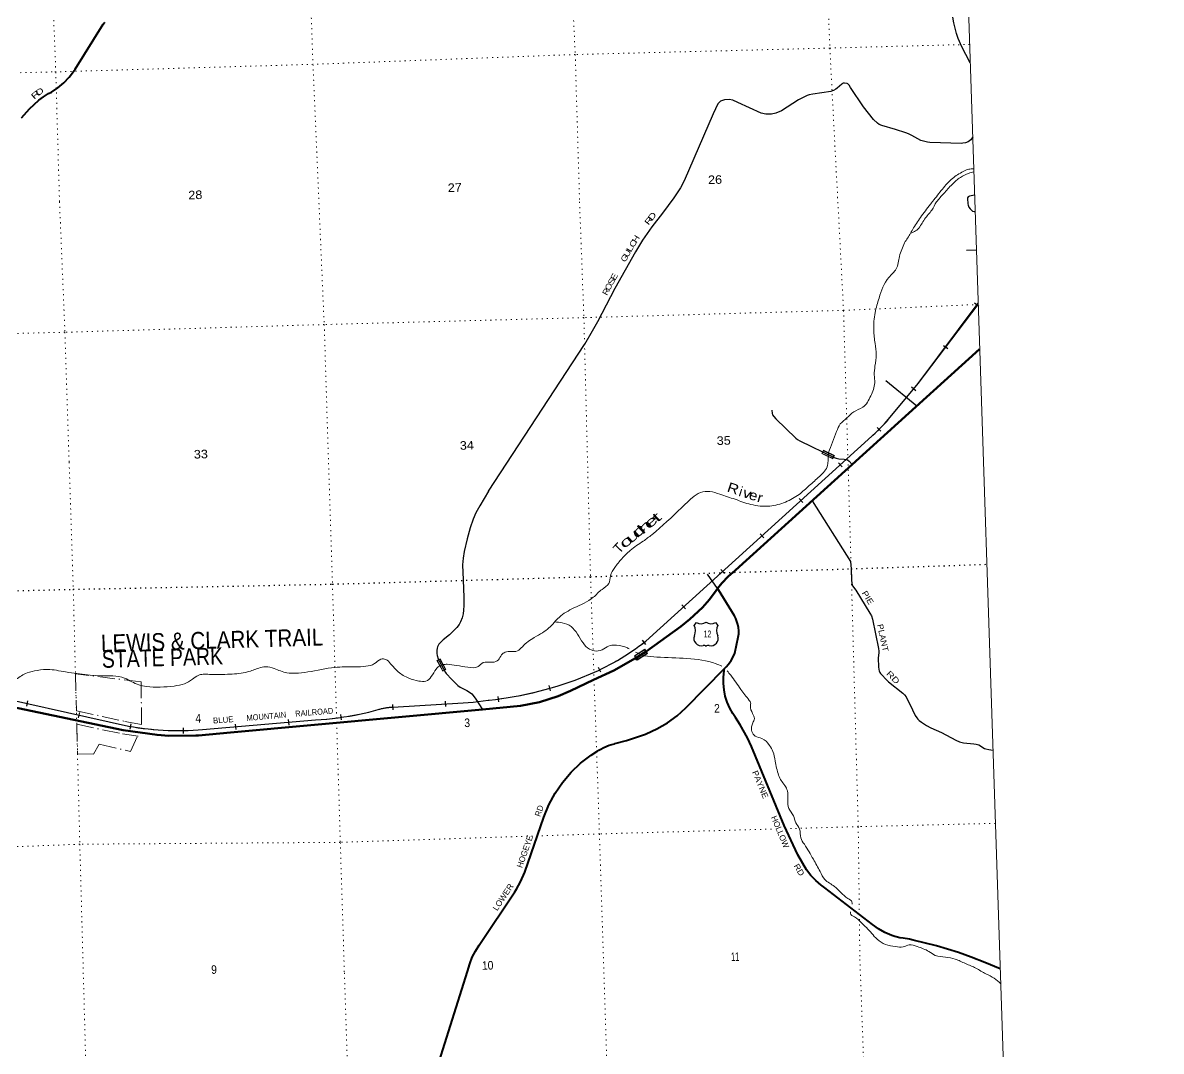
# Model space of a CAD drawing. Header units: feet. Extents: x 505285 to 763886, y -543582 to -353855.
# Drawn here: x 740638 to 763886, y -438689 to -417689 of the extents above; entities that cross this region are included whole.
import ezdxf
from ezdxf.enums import TextEntityAlignment as Align

# ---------------------------------------------------------------- set-up
doc = ezdxf.new("R2010")
doc.units = ezdxf.units.FT
doc.header["$LTSCALE"] = 70
doc.header["$PDMODE"] = 32
doc.header["$PDSIZE"] = 35
doc.linetypes.add('DOT_DASHED', pattern=[7.7, 5, -1.2, 0.3, -1.2])
doc.linetypes.add('DOTTED', pattern=[1.5, 0.3, -1.2])
for name, color, linetype, lineweight in [('16', 7, 'Continuous', 25), ('20', 7, 'Continuous', 70), ('26', 7, 'Continuous', 40), ('27', 7, 'Continuous', 13), ('29', 7, 'Continuous', 25), ('30', 7, 'Continuous', 13), ('31', 7, 'Continuous', 13), ('34', 7, 'Continuous', 25), ('39', 7, 'Continuous', 13), ('4', 7, 'Continuous', 13), ('44', 7, 'DOT_DASHED', 13), ('57', 7, 'Continuous', 13), ('6', 7, 'DOTTED', 25), ('7', 7, 'DOTTED', 13)]:
    doc.layers.add(name, color=color, linetype=linetype, lineweight=lineweight)
doc.layers.add('41', color=7, linetype='Continuous')
doc.layers.add('55', color=7, linetype='Continuous')

msp = doc.modelspace()

# ---------------------------------------------------------------- linework, layer by layer
at = {"layer": '16'}
for p, q in [((754347.75, -429993.28), (754399.06, -429934.52)), ((754590.82, -429928.55), (754590.54, -429928.75)), ((754782.91, -429934.43), (754834.3, -429993.28))]:
    msp.add_line(p, q, dxfattribs=at)
for centre, radius, start, end in [((754154.77, -430103.91), 222.05, 332.97043, 29.75871), ((754490.14, -429776.86), 182.07, 239.97227, 303.45418), ((754691.92, -429777.36), 181.52, 236.33975, 300.08743), ((754691.91, -429776.86), 182.07, 236.54582, 236.59441), ((755027.27, -430103.91), 222.05, 150.24129, 207.02957), ((754493.96, -430258.81), 151.42, 159.09177, 283.81923), ((754688.08, -430258.81), 151.42, 256.18077, 20.90823)]:
    msp.add_arc(centre, radius, start, end, dxfattribs=at)
for centre, major_axis, start_param, end_param in [((754549.3, -430457.63), (-19.56, 51.67), 4.95877769, 6.28318531), ((754632.75, -430457.63), (19.56, 51.67), 0, 1.32637542)]:
    msp.add_ellipse(centre, major_axis=major_axis, ratio=0.929097, start_param=start_param, end_param=end_param, dxfattribs=at)
at = {"layer": '20'}
for points in [[(754827.65, -429242.25), (754913.64, -429131.52), (755044.49, -428995.23), (755144.91, -428909.31), (755170.11, -428887.75), (755194.91, -428865.29), (760178.34, -424351.85)], [(750029.19, -431710.3), (750799.39, -431639.41), (751188.87, -431559.32), (751567.85, -431438.96), (751822.03, -431332.65), (751980.57, -431258.62), (752294.24, -431108.75), (752704.76, -430912.98), (753148.62, -430664.46), (753365.83, -430528.73), (754078.91, -430016.4), (754257.05, -429869.41), (754516.62, -429626.94), (754662.55, -429465.53), (754797.76, -429280.74), (754827.65, -429242.25)], [(733631.47, -432859.06), (733747.63, -432764.73), (733952.46, -432616.24), (734316.67, -432400.49), (734701.45, -432224), (735102.56, -432088.7), (735510.79, -431996.89), (736922.68, -431790), (738879.07, -431503.33), (739039.05, -431479.89), (739243.9, -431466.17), (739460.99, -431473.76), (739676.1, -431504.01), (740254.6, -431625.44), (742690.91, -432136.82), (743380.47, -432231.67), (743624.19, -432247.77), (744169.34, -432244.25), (744225.25, -432240.66), (744881.49, -432184.13), (750029.19, -431710.3)]]:
    msp.add_lwpolyline(points, dxfattribs=at)
at = {"layer": '26'}
for points in [[(740610.21, -419629.57), (740773.81, -419447.73), (740966.28, -419270.82), (741060.53, -419198.04), (741161.86, -419135.51), (741225.7, -419103.16), (741355.46, -419014.79), (741475.28, -418913.34), (741583.83, -418799.92), (741670.99, -418687.33), (741689.21, -418662.26), (741704.86, -418637.33), (742281.75, -417718.42), (742313.7, -417675.73)], [(754968.31, -430876.55), (755002.5, -430841.76), (755051.08, -430784.81), (755100.66, -430713.7), (755142.52, -430637.79), (755176.23, -430557.92), (755249.12, -430234.88), (755257.25, -430169.72), (755258.53, -430104.06), (755252.94, -430038.63), (755240.54, -429974.15), (755221.47, -429911.31), (755195.93, -429850.82), (755168.83, -429800.86), (754843.46, -429268.14), (754827.65, -429242.25)], [(749023.38, -439266.91), (749719.78, -437063.71), (749767.39, -436903.85), (749816.81, -436770.44), (749879.91, -436642.93), (749955.99, -436522.71), (749971.19, -436501.69), (750683.53, -435434.32), (750718.31, -435382.23), (750803.63, -435227.82), (750888.22, -435032.67), (751275.7, -433910.09), (751378.38, -433660.02), (751506.64, -433422.06), (751659.07, -433198.81), (751834, -432992.71), (752029.51, -432806.03), (752243.47, -432640.81), (752378.21, -432554.73), (752403.17, -432538.78), (752428.21, -432525.35), (752504.1, -432484.65), (752610.09, -432441.38), (752720.02, -432409.43), (752730.25, -432407.08), (752964.04, -432345.9), (753356.1, -432211.93), (753364.95, -432208.54), (753588.91, -432108.58), (753801.19, -431985.76), (753999.47, -431841.43), (754181.57, -431677.16), (754968.31, -430876.55)], [(760596.21, -437005.12), (760281.75, -436874.5), (760006.12, -436766.99), (759748.15, -436676), (759299.82, -436535.97), (758822.96, -436422.33), (758742.24, -436402.3), (758619.25, -436382.99), (758545.67, -436371.92), (758473.58, -436354.23), (758448.71, -436348.13), (758423.58, -436339.46), (758383.1, -436325.49), (758244.18, -436265.34), (758112.3, -436190.99), (757989.09, -436103.71), (757019.5, -435352.7), (756963.55, -435312.24), (756941.86, -435296.24), (756831.61, -435203.84), (756731.62, -435100.41), (756642.99, -434987.11), (756462.45, -434675.75), (756187.36, -434078.81), (755516.85, -432463.67), (755434.5, -432286.59), (755285.38, -432027.26), (755191.01, -431874.91), (755140.85, -431794.71), (755076.35, -431681.59), (755024.02, -431562.36), (754984.45, -431438.3), (754958.05, -431310.79), (754945.13, -431181.22), (754945.83, -431051.01), (754960.13, -430921.59), (754963.28, -430904.27), (754968.31, -430876.55)]]:
    msp.add_lwpolyline(points, dxfattribs=at)
at = {"layer": '29'}
for p, q in [((760111.6, -422330.99), (759912.46, -422339.54)), ((750148.46, -427250.51), (752107.35, -424256.7)), ((758260.86, -424994.89), (758897.54, -425511.86)), ((756759.03, -427453.06), (757542.08, -428686.27)), ((754828.19, -429243.14), (754622.65, -428945.95))]:
    msp.add_line(p, q, dxfattribs=at)
for points in [[(759986.07, -418505.25), (759893.59, -418338.39), (759813.4, -418182.39), (759737.66, -418008.57), (759706.47, -417910.52), (759653.01, -417687.67), (759577.27, -417246.43), (759534.15, -416951.5)], [(760036.05, -420020.11), (759998.3, -420076.58), (759973.8, -420098.87), (759940.38, -420121.15), (759886.92, -420138.98), (759835.69, -420147.89), (759804.5, -420152.35), (759162.94, -420134.53), (759113.93, -420130.06), (759056.01, -420116.69), (759002.55, -420101.09), (758975.82, -420089.96), (758793.15, -419987.44), (758726.33, -419956.25), (758668.4, -419933.96), (758459.01, -419867.11), (758182.79, -419786.88), (758127.09, -419764.59), (758089.22, -419740.08), (758013.49, -419662.09), (757808.55, -419403.58), (757541.23, -419011.37), (757511.15, -418964.56), (757499.43, -418949.59), (757484.42, -418938.93), (757469.95, -418931.14), (757416.47, -418919.99), (757394.2, -418922.22), (757378.6, -418930.02), (757363.02, -418940.05), (757267.22, -419025.84), (757238.27, -419047.02), (757191.48, -419073.75), (757172.55, -419081.56), (757140.26, -419091.59), (756768.23, -419145.07), (756694.73, -419162.9), (756659.08, -419174.04), (756614.53, -419191.87), (756480.88, -419260.96), (756133.37, -419483.81), (756018.63, -419531.72), (755928.43, -419555.12), (755862.7, -419558.46), (755813.69, -419558.46), (755714.58, -419537.29), (755242.32, -419314.44), (755136.49, -419268.76), (755060.75, -419255.39), (754966.1, -419260.96), (754887, -419291.04), (754832.44, -419341.18), (754734.43, -419546.2), (754146.33, -420918.96), (754067.23, -421060.48), (753932.48, -421266.6), (753700.81, -421578.59), (753486.96, -421854.92), (753296.47, -422125.7), (753148.36, -422363.02), (752729.56, -423111.79), (752374.24, -423792.62), (752267.32, -423988.72), (752107.35, -424256.7)], [(760074.53, -421208.26), (759973.49, -421226.99), (759958.02, -421233.9), (759946.91, -421243.35), (759932.58, -421262.03), (759930.56, -421278.12), (759935.26, -421386.58), (759942.82, -421415.14), (759959.36, -421452.21), (759983.71, -421488.77), (760008.89, -421513.82), (760034.82, -421533.76), (760063.78, -421545.96), (760085.8, -421549.61)], [(755933.83, -425601.64), (755940.37, -425664.33), (755951.07, -425695.14), (755973.84, -425731.29), (756018.01, -425775.5), (756427.67, -426171.93), (756461.15, -426197.37), (756508, -426225.51), (757204.16, -426565.69), (757247.02, -426581.75), (757305.91, -426595.15), (757413.01, -426600.51), (757457.21, -426605.85), (757482.63, -426616.58), (757510.76, -426638), (757576.75, -426708.08)], [(750148.46, -427250.51), (749968.39, -427549.86), (749892.65, -427696.93), (749834.73, -427826.2), (749772.36, -428004.47), (749709.98, -428227.33), (749652.07, -428485.83), (749629.79, -428623.99), (749620.88, -428757.71), (749629.79, -429065.24), (749647.61, -429421.81), (749647.61, -429586.71), (749638.7, -429680.31), (749629.79, -429756.07), (749607.51, -429840.75), (749576.32, -429920.98), (749549.59, -429978.92), (749505.04, -430036.87), (749353.56, -430188.41), (749219.9, -430286.46), (749166.44, -430339.95), (749135.25, -430380.05), (749123, -430401.21), (749108.52, -430429.08), (749100.72, -430461.38), (749095.15, -430509.32), (749094.04, -430566.12), (749099.61, -430611.82), (749119.66, -430678.67), (749140.82, -430719.89), (749267.8, -430955), (749284.5, -430978.4), (749398.11, -431097.64), (749520.64, -431224.65), (749567.41, -431258.09), (749705.53, -431324.94), (749763.45, -431356.15), (749808, -431394.02), (749879.28, -431480.94), (750029.19, -431710.3)], [(757542.08, -428686.27), (757554.07, -428838.5), (757558.62, -429062.04)], [(757558.62, -429062.04), (757566.21, -429141.46), (757584.95, -429184.32), (757651.89, -429275.4), (757935.71, -429741.48), (757967.84, -429797.73), (757989.26, -429870.05), (758115.11, -430464.7), (758117.78, -430516.93), (758117.78, -430545.06), (758107.07, -430662.92), (758112.43, -430839.71), (758119.12, -430891.94), (758125.81, -430922.74), (758140.54, -430957.57), (758155.27, -430979), (758294.5, -431123.64), (758319.93, -431147.75), (758610.45, -431375.44), (758642.58, -431410.25), (758674.72, -431455.79), (758692.12, -431486.59), (758749.69, -431605.8), (758862.15, -431830.8), (758896.95, -431884.36), (758917.04, -431909.81), (758945.15, -431935.26), (758990.67, -431970.09), (759095.09, -432037.04), (759178.1, -432082.59), (759397.66, -432184.38), (759692.19, -432339.74), (759768.5, -432371.88), (759847.49, -432393.31), (760056.34, -432409.38), (760108.55, -432417.41), (760163.44, -432436.17), (760275.9, -432505.81), (760305.35, -432516.53), (760366.93, -432527.24), (760448.75, -432540.08)]]:
    msp.add_lwpolyline(points, dxfattribs=at)
at = {"layer": '31'}
for p, q in [((756986.08, -426417.79), (757212.04, -426524.77)), ((757212.04, -426524.77), (757179.95, -426592.55)), ((749158.89, -430676.21), (749279.07, -430895.42)), ((749279.07, -430895.42), (749213.31, -430931.48))]:
    msp.add_line(p, q, dxfattribs=at)
for points in [[(757179.95, -426592.55), (756953.99, -426485.58), (756986.08, -426417.79)], [(749213.31, -430931.48), (749093.12, -430712.26), (749158.89, -430676.21)]]:
    msp.add_lwpolyline(points, dxfattribs=at)
for points in [[(756964.64, -426481.76), (756989.88, -426428.45), (757201.37, -426528.57), (757176.13, -426581.88)], [(749103.98, -430715.42), (749155.72, -430687.06), (749268.21, -430892.25), (749216.47, -430920.61)]]:
    msp.add_lwpolyline(points, close=True, dxfattribs=at)
at = {"layer": '34'}
for p, q in [((760160.34, -423482.74), (760072.33, -423415.75)), ((759526.84, -424349.73), (759438.83, -424282.73)), ((758873.57, -425202.64), (758788.31, -425132.17)), ((758163.02, -426030.4), (758085.51, -425951.5)), ((757371.15, -426756.42), (757296.87, -426674.46)), ((756564.83, -427483.61), (756490.55, -427401.64)), ((755772.08, -428205.54), (755697.8, -428123.58)), ((754965.76, -428932.72), (754891.48, -428850.76)), ((754173, -429654.65), (754098.73, -429572.69)), ((753361.64, -430382.04), (753293.69, -430294.76)), ((752442.11, -430951.94), (752394.14, -430852.27)), ((751415.35, -431330.05), (751385.38, -431223.58)), ((750360.05, -431553.9), (750344.94, -431444.33)), ((740720.24, -431644.8), (740744.25, -431536.83)), ((748204.92, -431719.66), (748198.33, -431609.25)), ((749275.07, -431653.21), (749268.48, -431542.8)), ((741779.58, -431883.03), (741803.59, -431775.06)), ((746075.56, -432028.89), (746066.12, -431918.68)), ((747145.73, -431925.78), (747129.98, -431816.3)), ((742829.64, -432111.7), (742848.58, -432002.73)), ((743920.8, -432198.82), (743918.75, -432088.23)), ((744993.51, -432118.94), (744984.07, -432008.73))]:
    msp.add_line(p, q, dxfattribs=at)
at = {"layer": '34', "lineweight": 13}
for p, q in [((753361.38, -430314.44), (757978.83, -426130.01)), ((739445.66, -431306.57), (742795.79, -432051.52)), ((748197.38, -431663.9), (749633.24, -431578.25)), ((744307.23, -432124.02), (746619.01, -431926.03))]:
    msp.add_line(p, q, dxfattribs=at)
at = {"layer": '34'}
for points in [[(747966.79, -431692.96), (747984.73, -431688.75), (748002.66, -431684.88), (748020.76, -431681.18), (748038.89, -431677.92), (748057.02, -431674.99), (748075.34, -431672.32), (748093.55, -431670.02), (748111.83, -431667.93), (748130.24, -431666.23), (748148.55, -431664.91), (748166.95, -431663.88), (748185.32, -431663.09), (748197.33, -431662.81), (749633.17, -431577.16), (749735.87, -431570.25), (749837.83, -431561.02), (749939.69, -431550.03), (750042.06, -431537.83), (750143.71, -431523.33), (750164.65, -431520.09), (750293, -431505.4), (750420.27, -431487.86), (750547.31, -431468.11), (750674.91, -431446.81), (750801.46, -431422.67), (750927.04, -431396.4), (751053.21, -431368.57), (751178.3, -431337.91), (751302.44, -431305.11), (751427.06, -431270.04), (751549.97, -431232.91), (751672.73, -431194.33), (751795.17, -431152.82), (751915.9, -431109.25), (752036.4, -431063.49), (752112.59, -431033.68), (752152.67, -431017.65), (752233.27, -430983.57), (752313.66, -430948.4), (752393.1, -430912.04), (752472.4, -430873.88), (752550.46, -430834.14), (752627.9, -430793.61), (752705.19, -430751.26), (752781.15, -430708.05), (752856.58, -430663.35), (752931.17, -430616.76), (753004.72, -430569.67), (753077.76, -430521.11), (753149.93, -430470.65), (753221.09, -430419.71), (753291.32, -430367.59), (753360.67, -430313.6), (757978.09, -426129.2), (757999.32, -426110.46), (758047.35, -426065.88), (758094.59, -426021.08), (758141.22, -425975.29), (758186.96, -425928.21), (758231.89, -425880.93), (758275.97, -425832.92), (758319.16, -425783.65), (758921.56, -425054.77), (760145.35, -423414.31)], [(739445.88, -431305.5), (742796, -432050.45), (742896.7, -432067.95), (742997.27, -432083.05), (743098.14, -432096.42), (743199.79, -432108.75), (743301.29, -432118.68), (743402.52, -432126.78), (743504.53, -432133.83), (743606.38, -432138.48), (743707.96, -432141.3), (743810.43, -432142.49), (743912.06, -432141.77), (744013.89, -432139.89), (744116.14, -432135.7), (744217.55, -432129.59), (744307.14, -432122.93), (746618.92, -431924.94), (746734.75, -431917.01), (746849.74, -431906.48), (746964.6, -431893.96), (747080.04, -431880.07), (747194.66, -431863.59), (747308.48, -431845.15), (747422.89, -431825.34), (747511.15, -431807.84), (747607.28, -431787.14), (747702.4, -431764.37), (747797.18, -431739.94), (747892.25, -431714.3), (747895.86, -431713.05), (747913.49, -431707.5), (747931.14, -431702.4), (747948.88, -431697.59), (747966.79, -431692.96)]]:
    msp.add_lwpolyline(points, dxfattribs=at)
at = {"layer": '34', "lineweight": 13}
msp.add_lwpolyline([(758320, -425784.36), (758922.43, -425055.45), (760150.01, -423442.71)], dxfattribs=at)
for centre, radius, start, end in [((755489.32, -423331.56), 3745.53, 311.65648, 319.09098), ((750251.83, -426366.86), 5025.2, 291.73823, 308.22786), ((749367.17, -424182.7), 7381.69, 276.20324, 291.8377), ((748218.28, -432718.03), 1054.34, 91.13598, 107.78664), ((749271.66, -425706.58), 5882.79, 273.52388, 278.73258), ((746203.84, -425304.53), 6634.5, 273.5878, 281.36641), ((746360.07, -426307.95), 5620.15, 281.82095, 285.86235), ((743829.11, -426300.6), 5843.01, 259.81387, 274.69366)]:
    msp.add_arc(centre, radius, start, end, dxfattribs=at)
at = {"layer": '39'}
for p, q in [((760056.4, -420672.52), (760056.83, -420672.59)), ((760057.43, -420731.99), (760058.81, -420732.27)), ((753152.54, -430542.34), (753332.71, -430616.16)), ((760601.15, -437303.92), (760606.15, -437306.17))]:
    msp.add_line(p, q, dxfattribs=at)
for points in [[(758767.58, -421987.86), (758821.25, -421966.15), (758913.93, -421903.04), (759054.72, -421697.76), (759200.18, -421514.44), (759297.88, -421348.65), (759447.65, -421175.26), (759615.16, -420989.28), (759785.92, -420845.42), (759950.48, -420764.07), (760057.49, -420732)], [(759221.12, -421332.91), (759416.85, -421085.71), (759623.6, -420866.37), (759840.77, -420727.15), (759956.03, -420679.46), (760056.4, -420672.52)], [(758644.58, -422182.56), (758767.46, -421983.85), (758826.74, -421879.52), (758992.47, -421633.27), (759201.59, -421357.57), (759220.28, -421333.96)], [(757091.2, -426464.72), (757257.64, -426036.35), (757331.52, -425881.32), (757466.7, -425758.64), (757607.91, -425635.77), (757790.14, -425539.82), (757954.33, -425309.7), (758034.88, -425039.87), (758026.12, -424879.28), (758040.89, -424697.88), (758064.1, -424461.94), (758041.44, -424239.44), (758015.18, -423962.77), (758044.89, -423605.99), (758124.67, -423310.05), (758323.42, -422887.88), (758473.26, -422716.5), (758542.1, -422459.09), (758644.58, -422182.56)], [(749221.64, -430791.43), (749301.36, -430789.04), (749499.21, -430813.26), (749725.55, -430848.69), (749938.29, -430832.25), (750038.59, -430754.84), (750231.47, -430747.04), (750350.69, -430697.22), (750414.05, -430594.79), (750486.93, -430542.33), (750615.14, -430524.41), (750737.62, -430516.71), (750839.64, -430429.2), (751083.52, -430240.93), (751253.63, -430143.33), (751381.54, -430047), (751592.37, -429829.56), (751892.47, -429637.58), (752288.38, -429420.61), (752466.64, -429258.43), (752607.91, -429137.58), (752641.47, -428979.74), (752725.1, -428814.37), (752870.62, -428633.07), (753042.62, -428463.03), (753308.61, -428274.09), (753483.74, -428142.16), (754089.12, -427593.19), (754308.34, -427387.55), (754476.15, -427279.97), (754668.68, -427260.12), (754873.5, -427316.3), (755184.31, -427419.57), (755507.24, -427524.48), (755890.4, -427557.21), (756213.85, -427475.12), (756490.79, -427319.19), (756697.15, -427140.72), (756909.09, -426951.09), (757072.79, -426725.51), (757083.43, -426608.57), (757091.2, -426464.72)], [(751501.12, -429922.33), (751653.98, -429940.3), (751835.33, -430019.31), (751966.51, -430170.19), (752080.49, -430351.74), (752210.96, -430478.52), (752350.93, -430518.55), (752506.45, -430471.66), (752635.25, -430405.46), (752765.77, -430397.52), (752986.73, -430455.23), (753020.89, -430473.84)], [(740501.79, -431093.4), (740725.28, -430964.04), (740932.99, -430913.57), (741193.96, -430895.69), (741367.63, -430918.62), (742231.6, -431021.37), (742715.84, -431071.17), (742862.8, -431143.16), (743009.52, -431207.12), (743161.37, -431240.76), (743730.37, -431231.73), (743942.28, -431187.16), (744102.47, -431093.89), (744220.8, -431013.93), (744322.71, -430990.77), (744449.56, -430995), (744869.84, -430990.43), (745228.58, -430945.48), (745455.56, -430866.28), (745595.59, -430839.96), (745771.62, -430874.89), (746033.73, -430963.53), (746202.9, -430970.52), (746461.63, -430944.65), (747010.05, -430851.79), (747208.84, -430839.79), (747647.03, -430828.65), (747822.47, -430775.12), (747950.56, -430684.82), (748051.22, -430687.83), (748150.42, -430777.34), (748306.13, -430941.56), (748521.24, -431073.84), (748726.06, -431130.02), (748866.92, -431131.82), (748980.88, -431039.93), (749076.93, -430886.25), (749139.78, -430825.62), (749221.64, -430791.43)], [(753332.71, -430616.16), (753587.6, -430640.27), (754794.6, -430778.96), (754913.32, -430826.26)], [(755022.7, -430921.29), (755095.19, -431013.22), (755302.81, -431300.54), (755472.35, -431524.66), (755499.79, -431568.07), (755497.78, -431636.49), (755542.6, -431791.98), (755577.89, -431897.48), (755544.27, -431984.95), (755520.39, -432062.07), (755525.24, -432158.43), (755596.48, -432254.81), (755728.66, -432303.12), (755885.66, -432443.18), (755957.85, -432571.7), (756001.72, -432763.4), (756072.62, -433052.82), (756124.17, -433163.86), (756199.42, -433260.12), (756251.04, -433373.18), (756260.51, -433557.87), (756279.67, -433730.21), (756374.67, -433882.18), (756423.15, -434025.49), (756499.36, -434153.89), (756524.79, -434334.09), (756599.04, -434464.56), (756783.07, -434770.68), (756919.16, -435019.93), (757016.47, -435181.88), (757211.79, -435324.81), (757488.56, -435569.84), (757571.14, -435641.75), (757572.48, -435686.94)], [(757539.36, -435844.99), (757537.7, -435871.97), (757624.42, -435947.78), (757760.56, -436062.32), (757868.21, -436165.65), (757974.27, -436283.11), (758084.4, -436402.45), (758254.53, -436509.94), (758461, -436554), (758615.99, -436557.39), (758741.6, -436519.44), (758905.52, -436552.72), (759141.79, -436652.19), (759272.9, -436732.7), (759481.15, -436768.68), (759675.4, -436807.08), (759889.32, -436899.18), (760101.3, -436993.35), (760305.89, -437109.85), (760475.49, -437199.26), (760606.94, -437306.01)]]:
    msp.add_spline(points, degree=3, dxfattribs=at)
at = {"layer": '4'}
msp.add_lwpolyline([(505285.47, -360804.74), (536860.22, -360087.99), (568433.96, -359327.81), (600006.62, -358524.19), (631578.15, -357677.15), (663148.48, -356786.68), (694717.55, -355852.8), (726285.32, -354875.48), (757851.71, -353854.74), (763886.04, -536576.2), (732068.3, -537605.06), (700249.18, -538590.15), (668428.73, -539531.49), (636607.03, -540429.04), (604784.11, -541282.83), (572960.06, -542092.84), (541134.91, -542859.08), (509308.75, -543581.54)], close=True, dxfattribs=at)
msp.add_lwpolyline([(505285.47, -360804.74), (536860.22, -360087.99), (568433.96, -359327.81), (600006.62, -358524.19), (631578.15, -357677.15), (663148.48, -356786.68), (694717.55, -355852.8), (726285.32, -354875.48), (757851.71, -353854.74), (763886.04, -536576.2), (732068.3, -537605.06), (700249.18, -538590.15), (668428.73, -539531.49), (636607.03, -540429.04), (604784.11, -541282.83), (572960.06, -542092.84), (541134.91, -542859.08), (509308.75, -543581.54)], close=True, dxfattribs=at)
at = {"layer": '44'}
msp.add_line((741713.72, -430981.86), (741733.5, -431735.37), dxfattribs=at)
for points in [[(741733.5, -431735.37), (742721.54, -431954.57), (743064.41, -432017.49), (743054.21, -431148.4), (741713.72, -430981.86)], [(741740.06, -432013.87), (742678.08, -432210.76), (742993.69, -432254.17)], [(741740.06, -432013.87), (741757.33, -432615.21), (742081.49, -432620.82), (742201.28, -432421.49), (742840.47, -432570.02), (742976.91, -432271.54)]]:
    msp.add_lwpolyline(points, dxfattribs=at)
at = {"layer": '55'}
msp.add_point((753169.28, -430682.75), dxfattribs=at)
at = {"layer": '57'}
for p, q in [((753126.76, -430614.98), (753338.54, -430482.12)), ((753338.54, -430482.12), (753394.34, -430571.06)), ((753182.57, -430703.93), (753126.76, -430614.98)), ((753182.57, -430703.93), (753394.34, -430571.06))]:
    msp.add_line(p, q, dxfattribs=at)
msp.add_lwpolyline([(753336.01, -430493.14), (753137.78, -430617.5), (753185.09, -430692.9), (753383.31, -430568.53)], close=True, dxfattribs=at)
at = {"layer": '6'}
msp.add_lwpolyline([(731156.16, -429518.99), (736338.54, -429390.15), (741669.73, -429256.97), (746963.46, -429151.02), (752231.73, -428999.57), (757554.07, -428838.5), (760323.45, -428746.04)], dxfattribs=at)
at = {"layer": '7'}
for points in [[(751215.92, -399824.09), (751336.28, -402408.9), (751502.8, -407723.78), (751584.54, -410363.17), (751673.05, -413028.5), (751919.89, -418337.02), (752008.2, -421346.15), (752096.12, -423709.92), (752231.73, -428999.57), (752414.5, -434249.64), (752414.5, -434249.64), (752583.72, -439518.2), (752756.33, -444834.92), (752779.92, -445514.74)], [(745932.11, -399995.82), (746017.28, -402545.74), (746090.05, -405153.23), (746196.6, -407816.02), (746370.65, -413182.96), (746564.46, -418537.25), (746793.32, -423850.32), (746961.27, -429145.05), (747122.73, -434423.89), (747205.16, -437087.39), (747281.51, -439435.5)], [(740682.45, -400165.8), (740758.13, -402664.76), (740902.71, -407986.31), (741102.32, -413332.4), (741312.45, -418694.26), (741388.44, -421343.87), (741499.08, -424008.56), (741585.24, -426661.89)], [(756819.44, -409668.61), (756927.42, -412883.49), (757118.3, -418205.7), (757398.69, -423561.49), (757554.07, -428838.5), (757699.04, -434103.75), (757732.46, -436812.9), (757828.5, -439459.92), (757935.75, -442146.82), (758000.65, -444760.56), (758035.83, -445342.4)], [(759972.9, -418130.9), (757118.3, -418205.7), (751919.89, -418337.02), (746564.46, -418537.25), (741238.1, -418693.63), (736017, -418810.31), (730882.75, -418933.74), (730881.01, -418934.13)], [(760148.27, -423441.37), (757398.69, -423561.49), (752096.12, -423709.92), (746793.32, -423850.32), (741499.08, -424008.56), (736193.86, -424134.95), (731006.82, -424241.81), (728481.72, -424324.52)], [(741585.24, -426661.89), (741669.73, -429256.97), (741802.92, -434462.25), (741950.31, -439882.23), (742132, -445164.5), (742141.7, -445859.86)], [(760498.14, -434035.68), (757699.04, -434103.75), (756185.15, -434146.07)], [(755925.68, -434153.32), (752412.77, -434251.52), (747122.73, -434423.89), (741802.92, -434462.25), (736524.13, -434668.29), (733644.44, -434769.85)]]:
    msp.add_lwpolyline(points, dxfattribs=at)

# ---------------------------------------------------------------- texts
at = {"layer": '16', "width": 0.6}
msp.add_text('12', height=140, dxfattribs=at).set_placement((754620.71, -430239.06), align=Align.CENTER)
at = {"layer": '27'}
for s, rotation, width, p in [('R', 42.588, 1.6, (740939.56, -419200.31)), ('D', 37.675, 1.45, (741018.15, -419142.61))]:
    msp.add_text(s, height=120, rotation=rotation, dxfattribs=dict(at, width=width)).set_placement(p, align=Align.CENTER)
for s, rotation, width, p in [('PAYNE', 292.545, 1.1, (755528.85, -432988.12)), ('RD', 300.107, 1.1, (756376.02, -434905.47)), ('LOWER', 56.282, 1.05, (750324.37, -435833))]:
    msp.add_text(s, height=120, rotation=rotation, dxfattribs=dict(at, width=width)).set_placement(p)
for s, rotation, p in [('RD', 70.957, (751202.41, -433909.94)), ('HOLLOW', 292.545, (755915.03, -433911.89)), ('HOGEYE', 70.957, (750835.83, -434955.19))]:
    msp.add_text(s, height=120, rotation=rotation, dxfattribs=at).set_placement(p)
at = {"layer": '30'}
for s, rotation, width, p in [('R', 52.264, 1.45, (753467.32, -421765.92)), ('D', 52.264, 1.45, (753536.71, -421676.25)), ('C', 58.032, 1.3, (753150.36, -422227.61)), ('H', 58.032, 1.25, (753208.63, -422134.23)), ('U', 60.781, 1.25, (753033.34, -422425.27)), ('L', 60.781, 1.5, (753087.76, -422327.96)), ('G', 60.781, 1.15, (752977.76, -422524.64)), ('E', 60.781, 1.3, (752767.2, -422901.09)), ('R', 62.44, 1.2, (752601.14, -423206.57)), ('O', 62.44, 1.15, (752654.47, -423104.37)), ('S', 60.781, 1.3, (752711.85, -423000.05))]:
    msp.add_text(s, height=120, rotation=rotation, dxfattribs=dict(at, width=width)).set_placement(p, align=Align.CENTER)
for s, rotation, width, p in [('PIE', 301.339, 1.15, (757766.27, -429332.59)), ('PLANT', 281.95, 1.1, (758084.33, -429981.18)), ('RD', 313.908, 1.3, (758262.15, -430989.1))]:
    msp.add_text(s, height=120, rotation=rotation, dxfattribs=dict(at, width=width)).set_placement(p)
at = {"layer": '34', "width": 0.95}
for s, p in [('RAILROAD', (746206.45, -431858.76)), ('MOUNTAIN', (745211.76, -431945.61))]:
    msp.add_text(s, height=120, rotation=4.895, dxfattribs=at).set_placement(p)
at = {"layer": '34'}
msp.add_text('BLUE', height=120, rotation=4.251, dxfattribs=at).set_placement((744527.37, -431998.39))
at = {"layer": '41'}
for s, rotation, width, p in [('R', 341.62, 1.2, (755114.31, -427290.95)), ('v', 341.167, 1.25, (755398.97, -427390.33)), ('e', 341.835, 1.15, (755529.1, -427432.82)), ('r', 344.553, 1.2, (755671.12, -427479.79)), ('e', 41.632, 1.9, (753525.53, -427951.51)), ('t', 42.505, 1.9, (753647.82, -427858.53)), ('c', 47.518, 2.15, (753281.77, -428133.72)), ('h', 42.86, 2.05, (753405.07, -428049.32)), ('o', 38.754, 1.75, (753016.36, -428357.33)), ('u', 41.308, 2.05, (753154.35, -428245.38))]:
    msp.add_text(s, height=200, rotation=rotation, dxfattribs=dict(at, width=width)).set_placement(p, align=Align.CENTER)
for s, rotation, p in [('i', 341.847, (755271.33, -427355.56)), ('T', 46.922, (752875.66, -428483.71))]:
    msp.add_text(s, height=200, rotation=rotation, dxfattribs=at).set_placement(p, align=Align.CENTER)
at = {"layer": '44'}
for s, width, p in [('LEWIS & CLARK TRAIL', 0.9, (744509.24, -430469.22)), ('STATE PARK', 0.85, (743494.8, -430826.46))]:
    msp.add_text(s, height=350, rotation=1.666, dxfattribs=dict(at, width=width)).set_placement(p, align=Align.CENTER)
at = {"layer": '7'}
for s, width, p in [('27', 1.1, (749319.05, -421146)), ('26', 1.1, (754634.13, -420984.17)), ('28', 1.1, (744021.17, -421295.17)), ('35', 1.1, (754811.05, -426310.81)), ('34', 1.1, (749565.41, -426409.33)), ('33', 1.1, (744133.95, -426588.56)), ('2', 0.9, (754758.76, -431775.81)), ('4', 0.9, (744165.27, -431981.01)), ('3', 0.9, (749656.64, -432071.75)), ('11', 0.65, (755103.23, -436849.28)), ('9', 0.9, (744487, -437110.27)), ('10', 0.9, (750016.85, -437027.6))]:
    msp.add_text(s, height=175, rotation=1.669, dxfattribs=dict(at, width=width)).set_placement(p)

doc.saveas('drawing.dxf')
